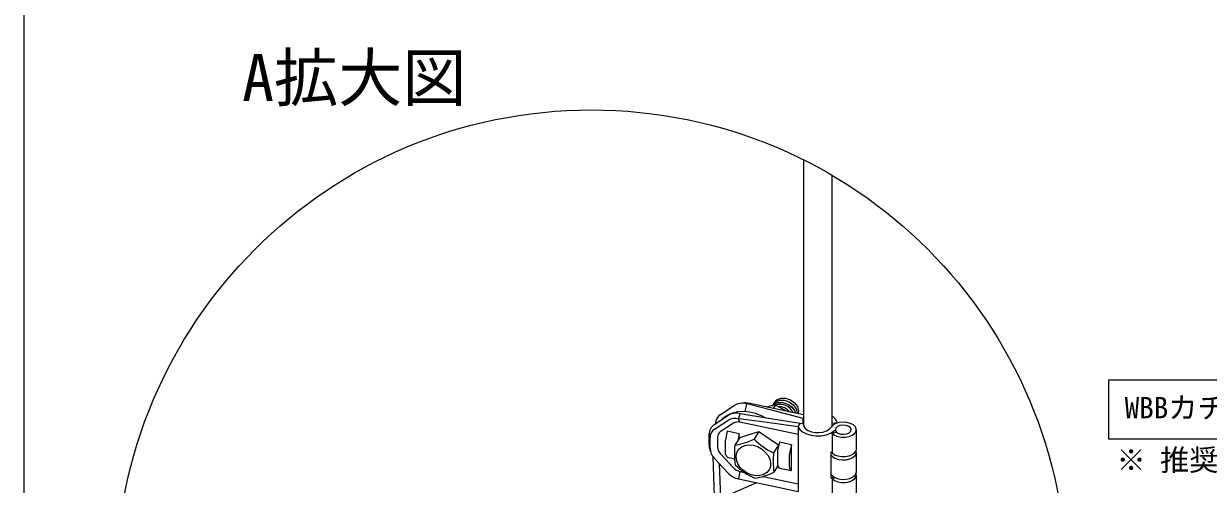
# Model space of a CAD drawing. Units: millimetres on the paper. Extents: x -140 to 142, y -97 to 98.
# Drawn here: x -140.5 to -42.7, y -36 to 2 of the extents above; entities that cross this region are included whole.
import ezdxf
from ezdxf.enums import TextEntityAlignment as Align

# ---------------------------------------------------------------- set-up
doc = ezdxf.new("R2010")
doc.units = ezdxf.units.MM
for name, color, linetype in [('0-0_文字･図枠･寸法', 7, 'Continuous'), ('0-1_天井下地', 7, 'Continuous'), ('0-4_BBクリッパー', 7, 'Continuous')]:
    doc.layers.add(name, color=color, linetype=linetype)
doc.styles.add('ＭＳ ゴシック', font='')
doc.styles.get('ＭＳ ゴシック').set_extended_font_data('MS Gothic')

msp = doc.modelspace()

# ---------------------------------------------------------------- linework, layer by layer
at = {"layer": '0-0_文字･図枠･寸法'}
msp.add_lwpolyline([(141.538, 97.865), (-140.462, 97.865), (-140.462, -97.135)], dxfattribs=at)
msp.add_lwpolyline([(-50.99, -27.373), (-50.99, -32.2), (-21.292, -32.2), (-21.292, -27.373)], close=True, dxfattribs=at)
msp.add_circle((-93.637, -44.301), 39.23, dxfattribs=at)
at = {"layer": '0-1_天井下地'}
for p, q in [((-76.145, -9.186), (-76.145, -31.022)), ((-73.796, -10.458), (-73.797, -31.178))]:
    msp.add_line(p, q, dxfattribs=at)
at = {"layer": '0-4_BBクリッパー'}
for p, q in [((-81.126, -29.256), (-81.343, -29.281)), ((-78.539, -29.194), (-78.541, -29.197)), ((-82.974, -30.192), (-81.87, -29.465)), ((-81.493, -30.557), (-81.353, -30.143)), ((-78.651, -29.371), (-78.653, -29.374)), ((-78.453, -29.433), (-78.63, -29.714)), ((-83.5, -31.027), (-82.397, -30.3)), ((-83.484, -31.417), (-82.38, -30.69)), ((-81.909, -30.916), (-83.012, -31.643)), ((-81.387, -30.838), (-81.493, -30.557)), ((-76.586, -31.848), (-81.387, -30.838)), ((-76.586, -31.206), (-76.425, -30.951)), ((-76.586, -31.206), (-76.586, -31.848)), ((-76.148, -31.009), (-76.425, -30.951)), ((-76.148, -30.512), (-76.156, -30.525)), ((-76.156, -30.525), (-76.148, -30.526)), ((-73.333, -30.899), (-73.792, -30.932)), ((-73.333, -30.905), (-73.333, -30.899)), ((-83.933, -32.704), (-83.933, -31.843)), ((-83.851, -32.972), (-83.851, -32.111)), ((-83.228, -32.051), (-83.228, -32.913)), ((-82.429, -31.581), (-82.581, -32.299)), ((-81.399, -32.089), (-81.804, -32.73)), ((-81.445, -31.788), (-81.564, -32.349)), ((-81.399, -32.089), (-79.817, -31.595)), ((-79.817, -31.595), (-80.221, -32.237)), ((-79.817, -31.595), (-78.202, -32.713)), ((-76.586, -31.848), (-76.586, -35.91)), ((-73.422, -31.649), (-73.784, -31.77)), ((-73.784, -31.77), (-73.784, -33.373)), ((-71.781, -33.063), (-71.781, -31.46)), ((-83.862, -33.112), (-83.791, -33.319)), ((-82.599, -32.458), (-82.599, -33.382)), ((-78.202, -32.713), (-78.606, -33.354)), ((-78.124, -32.486), (-78.276, -33.204)), ((-78.202, -32.713), (-78.199, -32.842)), ((-77.14, -32.693), (-77.292, -33.411)), ((-83.614, -33.668), (-83.495, -36.956)), ((-82.38, -35.011), (-83.484, -33.82)), ((-83.012, -33.412), (-81.909, -34.603)), ((-82.429, -33.719), (-82.581, -33.483)), ((-82.429, -33.719), (-81.816, -33.848)), ((-78.294, -33.363), (-78.294, -34.288)), ((-77.31, -33.57), (-77.31, -34.494)), ((-77.14, -34.195), (-77.149, -34.181)), ((-73.846, -33.315), (-73.792, -33.285)), ((-73.846, -35.453), (-73.846, -33.315)), ((-71.781, -34.934), (-71.781, -33.331)), ((-82.968, -37.044), (-83.068, -34.275)), ((-82.963, -34.388), (-83.062, -34.445)), ((-81.387, -34.9), (-81.493, -35.517)), ((-81.387, -34.9), (-81.017, -34.978)), ((-78.243, -34.44), (-78.574, -34.965)), ((-78.124, -34.624), (-78.276, -34.388)), ((-77.14, -34.831), (-77.292, -34.595)), ((-80.009, -35.83), (-82.912, -37.106)), ((-79.463, -35.305), (-76.586, -35.91)), ((-76.586, -35.91), (-76.586, -36.551)), ((-73.517, -35.422), (-73.784, -35.511)), ((-73.784, -35.511), (-73.784, -37.114)), ((-71.781, -36.805), (-71.781, -35.201))]:
    msp.add_line(p, q, dxfattribs=at)
for points in [[(-80.945, -29.985), (-80.827, -29.309), (-80.687, -29.28)], [(-76.156, -31.007), (-76.156, -30.525), (-78.772, -29.844), (-80.827, -29.309)], [(-76.141, -30.238), (-78.622, -29.715), (-80.687, -29.28)], [(-78.681, -29.474), (-78.573, -29.349), (-78.238, -29.209), (-77.841, -29.206), (-77.442, -29.339), (-77.099, -29.586), (-76.865, -29.908), (-76.815, -30.096)], [(-78.673, -29.472), (-78.563, -29.346), (-78.23, -29.207), (-77.836, -29.204), (-77.439, -29.336), (-77.099, -29.581), (-76.866, -29.901), (-76.814, -30.096)], [(-78.672, -29.424), (-78.451, -29.168), (-78.118, -29.029), (-77.724, -29.026), (-77.327, -29.159), (-76.987, -29.404), (-76.754, -29.723), (-76.663, -30.066), (-76.675, -30.126)], [(-78.641, -29.379), (-78.461, -29.171), (-78.126, -29.031), (-77.729, -29.029), (-77.33, -29.162), (-76.987, -29.409), (-76.753, -29.73), (-76.661, -30.076), (-76.672, -30.126)], [(-78.591, -29.33), (-78.573, -29.254), (-78.531, -29.204)], [(-78.586, -29.324), (-78.572, -29.265), (-78.53, -29.216)], [(-78.56, -29.246), (-78.339, -28.991), (-78.006, -28.852), (-77.612, -28.849), (-77.215, -28.981), (-76.875, -29.226), (-76.642, -29.546), (-76.551, -29.889), (-76.602, -30.141)], [(-78.529, -29.202), (-78.349, -28.994), (-78.014, -28.854), (-77.617, -28.851), (-77.218, -28.984), (-76.875, -29.231), (-76.641, -29.553), (-76.549, -29.898), (-76.599, -30.142)], [(-79.3, -30.486), (-79.614, -30.313), (-80.099, -30.124), (-80.593, -30.006), (-81.087, -29.963), (-81.566, -29.995), (-82.019, -30.103), (-82.434, -30.283), (-82.801, -30.53), (-82.905, -30.635)], [(-76.425, -30.951), (-79.185, -30.499), (-81.353, -30.143)], [(-78.453, -29.433), (-78.828, -29.5), (-79.182, -29.597)], [(-78.703, -29.507), (-78.685, -29.431), (-78.643, -29.382)], [(-78.698, -29.501), (-78.684, -29.443), (-78.642, -29.394)], [(-77.56, -29.939), (-77.651, -29.87), (-78.453, -29.433)], [(-76.586, -31.206), (-79.334, -30.843), (-81.493, -30.557)], [(-76.586, -31.206), (-76.448, -31.439), (-76.21, -31.643), (-75.89, -31.806), (-75.509, -31.915), (-75.092, -31.965), (-74.666, -31.951), (-74.261, -31.875), (-73.903, -31.741), (-73.617, -31.559), (-73.509, -31.457)], [(-76.148, -31.009), (-76.106, -31.197), (-75.974, -31.371), (-75.764, -31.518), (-75.493, -31.625), (-75.18, -31.684), (-74.852, -31.692), (-74.532, -31.647), (-74.247, -31.552), (-74.018, -31.416), (-73.863, -31.248)], [(-73.784, -31.77), (-73.584, -31.915), (-73.318, -32.019), (-73.01, -32.073), (-72.689, -32.072), (-72.382, -32.017), (-72.118, -31.911), (-71.92, -31.765), (-71.806, -31.591), (-71.785, -31.406), (-71.861, -31.226), (-72.026, -31.066), (-72.265, -30.942), (-72.557, -30.865), (-72.875, -30.84), (-73.192, -30.872), (-73.479, -30.956), (-73.709, -31.085), (-73.863, -31.248)], [(-81.445, -32.161), (-81.445, -31.788), (-82.429, -31.581)], [(-78.124, -34.624), (-77.14, -34.831), (-77.14, -34.195), (-77.14, -33.329), (-77.14, -32.693), (-78.124, -32.486)], [(-73.846, -33.569), (-73.76, -33.663), (-73.545, -33.805), (-73.266, -33.903), (-72.948, -33.948), (-72.623, -33.936), (-72.318, -33.867), (-72.063, -33.749), (-71.882, -33.593), (-71.79, -33.412), (-71.797, -33.223), (-71.806, -33.197)], [(-73.784, -33.373), (-73.584, -33.518), (-73.318, -33.622), (-73.01, -33.677), (-72.689, -33.676), (-72.382, -33.62), (-72.118, -33.514), (-71.92, -33.368), (-71.806, -33.195), (-71.781, -33.063)], [(-77.14, -33.329), (-77.149, -33.372), (-77.149, -34.181)], [(-73.84, -35.18), (-73.76, -35.267), (-73.545, -35.409), (-73.266, -35.506), (-72.948, -35.551), (-72.623, -35.539), (-72.318, -35.471), (-72.063, -35.353), (-71.882, -35.196), (-71.79, -35.015), (-71.781, -34.934)], [(-73.784, -35.511), (-73.584, -35.656), (-73.318, -35.76), (-73.01, -35.814), (-72.689, -35.813), (-72.382, -35.758), (-72.118, -35.652), (-71.92, -35.506), (-71.806, -35.333), (-71.785, -35.147), (-71.806, -35.068)], [(-81.493, -35.517), (-78.745, -36.096), (-76.586, -36.551)]]:
    msp.add_lwpolyline(points, dxfattribs=at)
for points in [[(-72.24, -31.589), (-72.201, -31.444), (-72.261, -31.3), (-72.412, -31.181), (-72.631, -31.105), (-72.883, -31.083), (-73.131, -31.118), (-73.337, -31.205), (-73.47, -31.331), (-73.509, -31.476), (-73.448, -31.62), (-73.297, -31.739), (-73.079, -31.815), (-72.826, -31.838), (-72.578, -31.802), (-72.372, -31.715)], [(-80.302, -32.741), (-79.946, -32.85), (-79.611, -33.029), (-79.318, -33.27), (-79.085, -33.555), (-78.927, -33.867), (-78.854, -34.187), (-78.87, -34.494), (-78.974, -34.77), (-79.161, -34.996), (-79.418, -35.159), (-79.728, -35.248), (-80.073, -35.259), (-80.431, -35.189), (-80.78, -35.043), (-81.096, -34.832), (-81.361, -34.567), (-81.559, -34.266), (-81.675, -33.947), (-81.704, -33.631), (-81.643, -33.337), (-81.496, -33.084), (-81.273, -32.888), (-80.987, -32.761), (-80.656, -32.711)]]:
    msp.add_lwpolyline(points, close=True, dxfattribs=at)
for centre, radius, start, end in [((-81.16, -30.649), 1.381, 76.05711, 120.97142), ((-80.979, -30.622), 1.373, 77.7416, 96.16814), ((-82.453, -30.99), 0.953, 123.14911, 178.45196), ((-81.686, -31.484), 1.381, 76.05711, 120.97142), ((-78.071, -30.554), 1.187, 24.65705, 108.35387), ((-78.077, -30.558), 1.191, 24.86835, 107.92051), ((-78.152, -30.646), 1.088, 36.52606, 93.56284), ((-78.155, -30.651), 1.09, 36.81262, 93.18455), ((-82.977, -31.826), 0.956, 123.20259, 180.97388), ((-81.776, -31.697), 1.174, 76.05733, 120.9716), ((-81.553, -31.509), 0.691, 76.05629, 120.9726), ((-74.224, -31.175), 0.933, 17.20586, 62.72516), ((-83.039, -32.097), 0.812, 123.20241, 180.97481), ((-82.75, -32.043), 0.478, 123.20628, 180.97032), ((-82.684, -27.125), 5.675, 278.92293, 295.7229), ((-76.602, -28.732), 5.038, 224.08079, 246.5565), ((-82.662, -32.693), 1.271, 180.49514, 199.26165), ((-82.573, -32.922), 1.279, 182.23344, 224.61317), ((-82.477, -32.883), 0.752, 182.23808, 224.60873), ((-81.812, -32.468), 0.787, 167.6115, 179.23051), ((-75.937, -33.419), 5.907, 173.30646, 188.98582), ((-77.505, -33.373), 0.789, 167.6183, 179.21635), ((-82.395, -33.397), 0.204, 175.84537, 204.76418), ((-72.74, -34.043), 5.907, 173.30649, 188.98579), ((-76.522, -33.58), 0.788, 167.61461, 179.22004), ((-81.131, -33.851), 1.705, 222.88498, 257.73175), ((-81.174, -33.92), 1.003, 222.88401, 257.73117), ((-78.143, -30.823), 5.055, 224.11772, 246.51954), ((-80.92, -30.23), 5.285, 278.29784, 296.34767), ((-78.09, -34.302), 0.205, 175.86584, 204.75718), ((-77.106, -34.509), 0.204, 175.85526, 204.76775), ((-74.526, -34.179), 1.444, 298.10112, 306.52788)]:
    msp.add_arc(centre, radius, start, end, dxfattribs=at)

# ---------------------------------------------------------------- texts
at = {"layer": '0-0_文字･図枠･寸法', "style": 'ＭＳ ゴシック'}
for s, height, p in [('A拡大図', 3.88, (-122.452, -5.51)), ('WBBカチットワイヤー 16', 1.76, (-49.644, -31.043)), ('※ 推奨最大使用荷重：20 kg/㎡', 1.76, (-50.317, -35.366))]:
    msp.add_text(s, height=height, dxfattribs=at).set_placement(p, align=Align.BOTTOM_LEFT)

doc.saveas('drawing.dxf')
